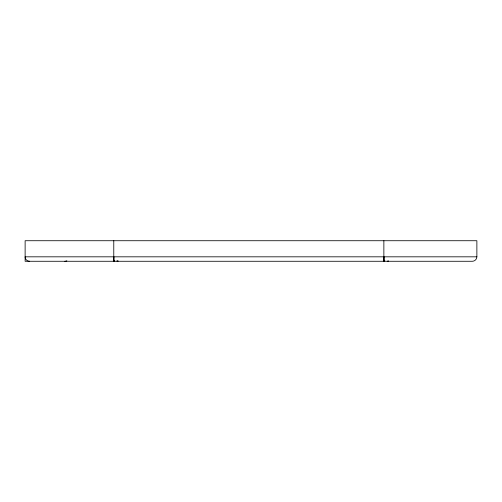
<?xml version="1.0" encoding="UTF-8"?>
<svg xmlns="http://www.w3.org/2000/svg" width="502" height="502" viewBox="0 0 502 502"><rect width="100%" height="100%" fill="white"/><g stroke="black" fill="none" stroke-linecap="round" stroke-linejoin="round"><path stroke-width="0.75" d="M114.757 260.827L114.738 261.253M118.058 260.827L118.033 261.253M384.852 260.827L384.871 260.776M388.14 261.115L388.153 260.802L388.128 261.253M476.875 256.823C476.831 259.208 474.81 261.228 472.426 261.272L25.125 261.272L25.125 240.728L476.875 240.728L476.875 256.823L25.106 256.823A4.449 4.449 0 0 0 29.574 261.272M387.262 261.253L387.255 261.128M383.967 261.253L383.942 260.802L383.955 261.128M117.167 261.253L117.129 260.776M113.872 261.253L113.778 256.823L113.791 259.258M117.161 261.103L117.148 260.827M113.86 261.103L113.816 260.281M383.911 260.281L383.93 260.776L383.867 256.823L383.886 259.258M113.841 260.469L113.797 259.628M383.892 259.628L383.898 259.967M383.867 240.728L383.867 261.272M113.778 240.728L113.778 261.272M66.848 260.776A4.449 4.449 0 0 1 64.802 261.272"/></g></svg>
